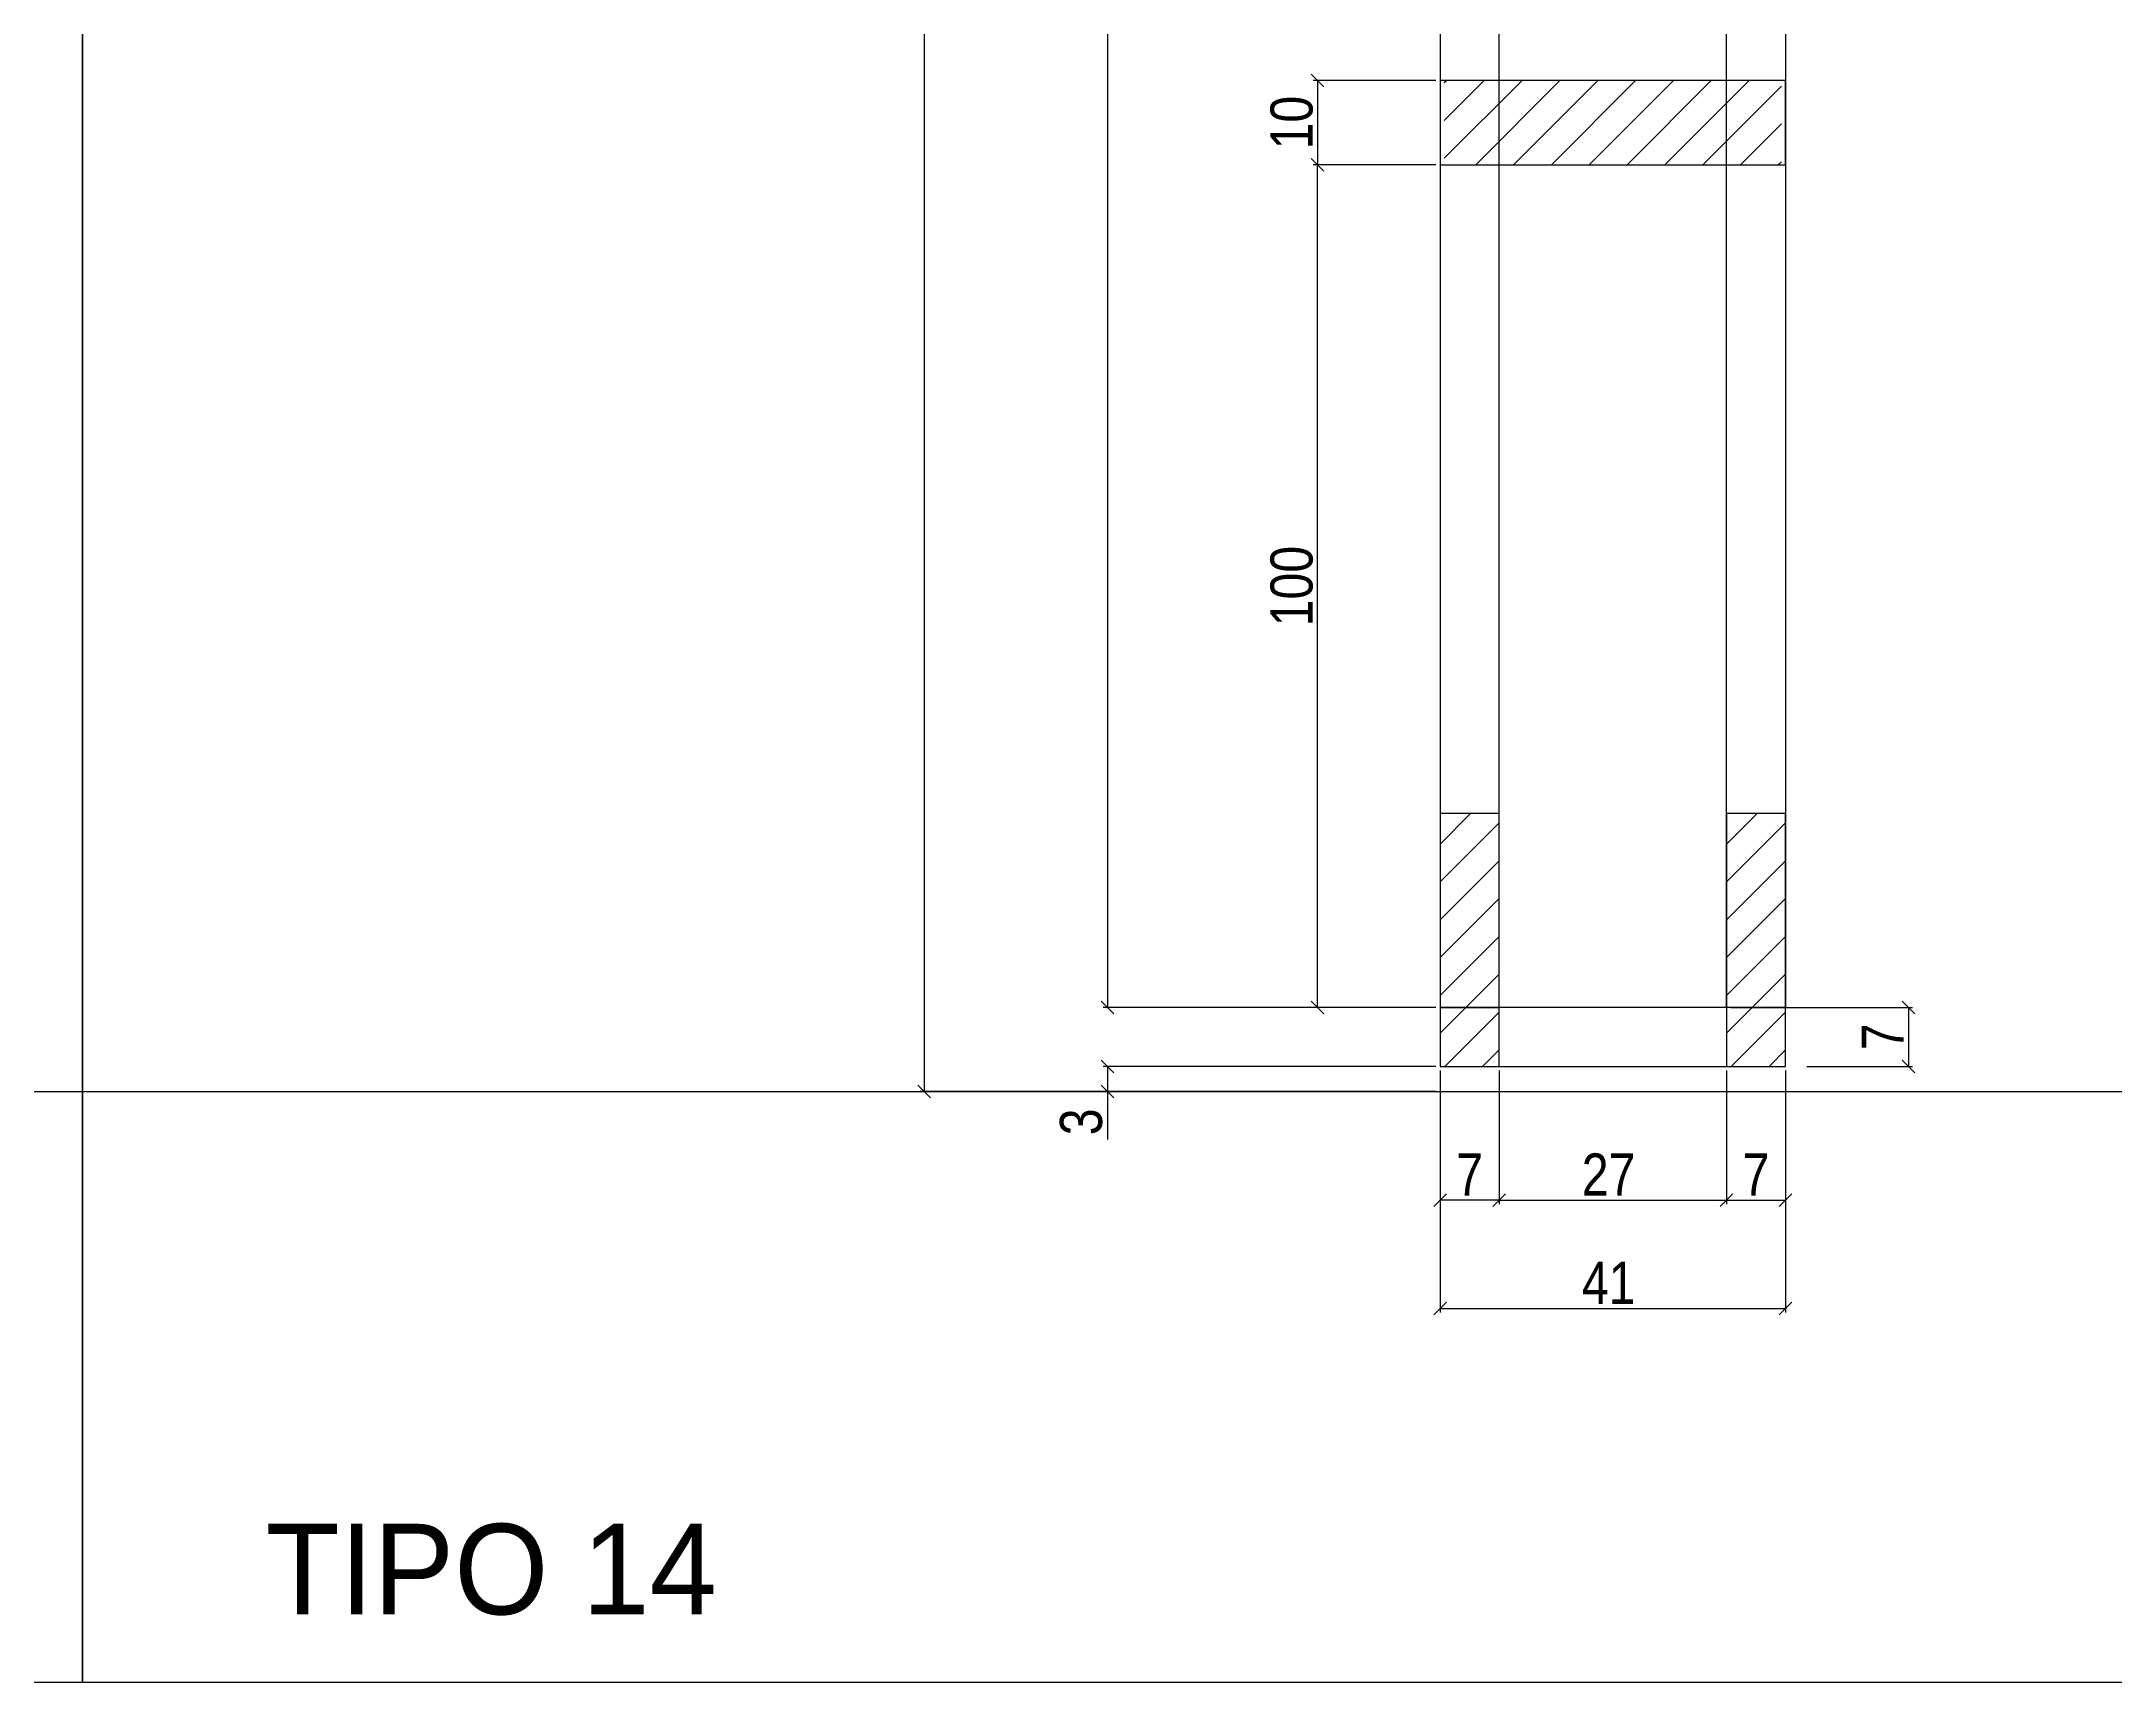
# Model space of a CAD drawing. Header units: millimetres. Extents: x 3247 to 10920, y 704 to 3817.
# Drawn here: x 4735.5 to 5227.6, y 1472.1 to 1861.6 of the extents above; entities that cross this region are included whole.
import ezdxf

# ---------------------------------------------------------------- set-up
doc = ezdxf.new("R2010")
doc.units = ezdxf.units.MM
for name, color, linetype in [('1', 1, 'Continuous'), ('COTA', 241, 'Continuous'), ('Painéis', 200, 'Continuous'), ('SARR_7x7', 40, 'Continuous'), ('VIGAS', 3, 'Continuous')]:
    doc.layers.add(name, color=color, linetype=linetype)
doc.styles.add('COTA TECNICA 2X', font='techl___.ttf', dxfattribs={"height": 10})
doc.styles.add('ROMAS860', font='ROMAS860.SHX', dxfattribs={"height": 8.5})
doc.dimstyles.new('SECAO', dxfattribs={"dimscale": 0.333333, "dimtxt": 5, "dimasz": 9, "dimexe": 3, "dimexo": 3, "dimgap": 3, "dimtad": 1, "dimdec": 1, "dimlfac": 0.5, "dimzin": 12, "dimdsep": 46, "dimtxsty": 'COTA TECNICA 2X', "dimblk1": 'OBLIQUE', "dimblk2": 'OBLIQUE', "dimsah": 1, "dimcen": 0.9, "dimclrd": 4, "dimclre": 4, "dimclrt": 240, "dimadec": 1, "dimazin": 3, "dimtfac": 1, "dimtdec": 1, "dimtmove": 0, "dimatfit": 3, "dimfxl": 1, "dimtolj": 1, "dimtzin": 12, "dimarcsym": 0})

# ---------------------------------------------------------------- blocks, each defined once
blk = doc.blocks.new('_Oblique')
at = {"layer": '1', "color": 0, "lineweight": -2}
blk.add_line((-0.5, -0.5), (0.5, 0.5), dxfattribs=at)
blk = doc.blocks.new('*D320')
at = {"layer": 'COTA', "color": 4, "lineweight": -2, "transparency": 16777216}
for p, q in [((5066.51, 2166.46), (4987.55, 2166.46)), ((4988.55, 2166.46), (4988.55, 1632.37)), ((5066.51, 1632.37), (4987.55, 1632.37))]:
    blk.add_line(p, q, dxfattribs=at)
at = {"layer": 'Defpoints', "color": 0, "transparency": 16777216}
for p in [(5067.51, 2166.46), (4988.55, 1632.37), (5067.51, 1632.37)]:
    blk.add_point(p, dxfattribs=at)
at = {"layer": 'COTA', "color": 4, "lineweight": -2, "transparency": 16777216, "xscale": 3, "yscale": 3, "zscale": 3}
for p, rotation in [((4988.55, 2166.46), 90), ((4988.55, 1632.37), 270)]:
    blk.add_blockref('_Oblique', p, dxfattribs=dict(at, rotation=rotation))
at = {"layer": 'COTA', "color": 240, "transparency": 16777216, "insert": (4982.45, 1899.41), "char_height": 10, "attachment_point": 5, "rotation": 90, "style": 'COTA TECNICA 2X'}
blk.add_mtext('\\A1;267', dxfattribs=at)
blk = doc.blocks.new('*D321')
at = {"layer": 'COTA', "color": 4, "lineweight": -2, "transparency": 16777216}
for p, q in [((5067.51, 1617.37), (5067.51, 1559.91)), ((5149.51, 1617.37), (5149.51, 1559.91)), ((5067.51, 1560.91), (5149.51, 1560.91))]:
    blk.add_line(p, q, dxfattribs=at)
at = {"layer": 'Defpoints', "color": 0, "transparency": 16777216}
for p in [(5067.51, 1618.37), (5149.51, 1618.37), (5149.51, 1560.91)]:
    blk.add_point(p, dxfattribs=at)
at = {"layer": 'COTA', "color": 4, "lineweight": -2, "transparency": 16777216, "xscale": 3, "yscale": 3, "zscale": 3, "rotation": 180}
blk.add_blockref('_Oblique', (5067.51, 1560.91), dxfattribs=at)
at = {"layer": 'COTA', "color": 4, "lineweight": -2, "transparency": 16777216, "xscale": 3, "yscale": 3, "zscale": 3}
blk.add_blockref('_Oblique', (5149.51, 1560.91), dxfattribs=at)
at = {"layer": 'COTA', "color": 240, "transparency": 16777216, "insert": (5107.51, 1566.98), "char_height": 10, "attachment_point": 5, "style": 'COTA TECNICA 2X'}
blk.add_mtext('\\A1;41', dxfattribs=at)
blk = doc.blocks.new('*D322')
at = {"layer": 'COTA', "color": 4, "lineweight": -2, "transparency": 16777216}
for p, q in [((5081.51, 1617.37), (5081.51, 1585.63)), ((5135.51, 1617.37), (5135.51, 1585.63)), ((5081.51, 1586.63), (5135.51, 1586.63))]:
    blk.add_line(p, q, dxfattribs=at)
at = {"layer": 'Defpoints', "color": 0, "transparency": 16777216}
for p in [(5081.51, 1618.37), (5135.51, 1618.37), (5135.51, 1586.63)]:
    blk.add_point(p, dxfattribs=at)
at = {"layer": 'COTA', "color": 4, "lineweight": -2, "transparency": 16777216, "xscale": 3, "yscale": 3, "zscale": 3, "rotation": 180}
blk.add_blockref('_Oblique', (5081.51, 1586.63), dxfattribs=at)
at = {"layer": 'COTA', "color": 4, "lineweight": -2, "transparency": 16777216, "xscale": 3, "yscale": 3, "zscale": 3}
blk.add_blockref('_Oblique', (5135.51, 1586.63), dxfattribs=at)
at = {"layer": 'COTA', "color": 240, "transparency": 16777216, "insert": (5107.51, 1592.7), "char_height": 10, "attachment_point": 5, "style": 'COTA TECNICA 2X'}
blk.add_mtext('\\A1;27', dxfattribs=at)
blk = doc.blocks.new('*D323')
at = {"layer": 'COTA', "color": 4, "lineweight": -2, "transparency": 16777216}
blk.add_line((5135.51, 1586.63), (5149.51, 1586.63), dxfattribs=at)
at = {"layer": 'Defpoints', "color": 0, "transparency": 16777216}
for p in [(5135.51, 1586.63), (5149.51, 1586.63), (5149.51, 1586.63)]:
    blk.add_point(p, dxfattribs=at)
at = {"layer": 'COTA', "color": 4, "lineweight": -2, "transparency": 16777216, "xscale": 3, "yscale": 3, "zscale": 3, "rotation": 180}
blk.add_blockref('_Oblique', (5135.51, 1586.63), dxfattribs=at)
at = {"layer": 'COTA', "color": 4, "lineweight": -2, "transparency": 16777216, "xscale": 3, "yscale": 3, "zscale": 3}
blk.add_blockref('_Oblique', (5149.51, 1586.63), dxfattribs=at)
at = {"layer": 'COTA', "color": 240, "transparency": 16777216, "insert": (5142.51, 1592.7), "char_height": 10, "attachment_point": 5, "style": 'COTA TECNICA 2X'}
blk.add_mtext('\\A1;7', dxfattribs=at)
blk = doc.blocks.new('*D324')
at = {"layer": 'COTA', "color": 4, "lineweight": -2, "transparency": 16777216}
blk.add_line((5081.51, 1586.63), (5067.51, 1586.63), dxfattribs=at)
at = {"layer": 'Defpoints', "color": 0, "transparency": 16777216}
for p in [(5067.51, 1586.63), (5067.51, 1586.63), (5081.51, 1586.63)]:
    blk.add_point(p, dxfattribs=at)
at = {"layer": 'COTA', "color": 4, "lineweight": -2, "transparency": 16777216, "xscale": 3, "yscale": 3, "zscale": 3, "rotation": 180}
blk.add_blockref('_Oblique', (5067.51, 1586.63), dxfattribs=at)
at = {"layer": 'COTA', "color": 4, "lineweight": -2, "transparency": 16777216, "xscale": 3, "yscale": 3, "zscale": 3}
blk.add_blockref('_Oblique', (5081.51, 1586.63), dxfattribs=at)
at = {"layer": 'COTA', "color": 240, "transparency": 16777216, "insert": (5074.51, 1592.7), "char_height": 10, "attachment_point": 5, "style": 'COTA TECNICA 2X'}
blk.add_mtext('\\A1;7', dxfattribs=at)
blk = doc.blocks.new('*D325')
at = {"layer": 'COTA', "color": 4, "lineweight": -2, "transparency": 16777216}
for p, q in [((5066.51, 1852.38), (5037.41, 1852.38)), ((5038.41, 1852.38), (5038.41, 1832.38)), ((5066.51, 1832.38), (5037.41, 1832.38))]:
    blk.add_line(p, q, dxfattribs=at)
at = {"layer": 'Defpoints', "color": 0, "transparency": 16777216}
for p in [(5067.51, 1852.38), (5038.41, 1832.38), (5067.51, 1832.38)]:
    blk.add_point(p, dxfattribs=at)
at = {"layer": 'COTA', "color": 4, "lineweight": -2, "transparency": 16777216, "xscale": 3, "yscale": 3, "zscale": 3}
for p, rotation in [((5038.41, 1852.38), 90), ((5038.41, 1832.38), 270)]:
    blk.add_blockref('_Oblique', p, dxfattribs=dict(at, rotation=rotation))
at = {"layer": 'COTA', "color": 240, "transparency": 16777216, "insert": (5032.31, 1842.38), "char_height": 10, "attachment_point": 5, "rotation": 90, "style": 'COTA TECNICA 2X'}
blk.add_mtext('\\A1;10', dxfattribs=at)
blk = doc.blocks.new('*D327')
at = {"layer": 'COTA', "color": 4, "lineweight": -2, "transparency": 16777216}
for p, q in [((5080.51, 2172.46), (4944.05, 2172.46)), ((4945.05, 2172.46), (4945.05, 1612.37)), ((5066.51, 1612.37), (4944.05, 1612.37))]:
    blk.add_line(p, q, dxfattribs=at)
at = {"layer": 'Defpoints', "color": 0, "transparency": 16777216}
for p in [(5081.51, 2172.46), (4945.05, 1612.37), (5067.51, 1612.37)]:
    blk.add_point(p, dxfattribs=at)
at = {"layer": 'COTA', "color": 4, "lineweight": -2, "transparency": 16777216, "xscale": 3, "yscale": 3, "zscale": 3}
for p, rotation in [((4945.05, 2172.46), 90), ((4945.05, 1612.37), 270)]:
    blk.add_blockref('_Oblique', p, dxfattribs=dict(at, rotation=rotation))
at = {"layer": 'COTA', "color": 240, "transparency": 16777216, "insert": (4938.92, 1892.41), "char_height": 10, "attachment_point": 5, "rotation": 90, "style": 'COTA TECNICA 2X'}
blk.add_mtext('\\A1;280', dxfattribs=at)
blk = doc.blocks.new('*D328')
at = {"layer": 'COTA', "color": 4, "lineweight": -2, "transparency": 16777216}
for p, q in [((5066.51, 1618.37), (4987.55, 1618.37)), ((4988.55, 1618.37), (4988.55, 1612.37)), ((5066.51, 1612.37), (4987.55, 1612.37)), ((4988.55, 1612.37), (4988.55, 1601.04))]:
    blk.add_line(p, q, dxfattribs=at)
at = {"layer": 'Defpoints', "color": 0, "transparency": 16777216}
for p in [(5067.51, 1618.37), (4988.55, 1612.37), (5067.51, 1612.37)]:
    blk.add_point(p, dxfattribs=at)
at = {"layer": 'COTA', "color": 4, "lineweight": -2, "transparency": 16777216, "xscale": 3, "yscale": 3, "zscale": 3}
for p, rotation in [((4988.55, 1618.37), 90), ((4988.55, 1612.37), 270)]:
    blk.add_blockref('_Oblique', p, dxfattribs=dict(at, rotation=rotation))
at = {"layer": 'COTA', "color": 240, "transparency": 16777216, "insert": (4982.33, 1605.2), "char_height": 10, "attachment_point": 5, "rotation": 90, "style": 'COTA TECNICA 2X'}
blk.add_mtext('\\A1;3', dxfattribs=at)
blk = doc.blocks.new('*D331')
at = {"layer": 'COTA', "color": 4, "lineweight": -2, "transparency": 16777216}
for p, q in [((5066.51, 1832.38), (5037.41, 1832.38)), ((5038.41, 1632.37), (5038.41, 1832.38)), ((5065.51, 1632.37), (5037.41, 1632.37))]:
    blk.add_line(p, q, dxfattribs=at)
at = {"layer": 'Defpoints', "color": 0, "transparency": 16777216}
for p in [(5038.41, 1832.38), (5067.51, 1832.38), (5066.51, 1632.37)]:
    blk.add_point(p, dxfattribs=at)
at = {"layer": 'COTA', "color": 4, "lineweight": -2, "transparency": 16777216, "xscale": 3, "yscale": 3, "zscale": 3}
for p, rotation in [((5038.41, 1832.38), 90), ((5038.41, 1632.37), 270)]:
    blk.add_blockref('_Oblique', p, dxfattribs=dict(at, rotation=rotation))
at = {"layer": 'COTA', "color": 240, "transparency": 16777216, "insert": (5032.31, 1732.37), "char_height": 10, "attachment_point": 5, "rotation": 90, "style": 'COTA TECNICA 2X'}
blk.add_mtext('\\A1;100', dxfattribs=at)
blk = doc.blocks.new('*D332')
at = {"layer": 'COTA', "color": 4, "lineweight": -2, "transparency": 16777216}
for p, q in [((5136.51, 1632.37), (5179.66, 1632.37)), ((5178.66, 1632.37), (5178.66, 1618.37)), ((5154.57, 1618.37), (5179.66, 1618.37))]:
    blk.add_line(p, q, dxfattribs=at)
at = {"layer": 'Defpoints', "color": 0, "transparency": 16777216}
for p in [(5135.51, 1632.37), (5153.57, 1618.37), (5178.66, 1618.37)]:
    blk.add_point(p, dxfattribs=at)
at = {"layer": 'COTA', "color": 4, "lineweight": -2, "transparency": 16777216, "xscale": 3, "yscale": 3, "zscale": 3}
for p, rotation in [((5178.66, 1632.37), 90), ((5178.66, 1618.37), 270)]:
    blk.add_blockref('_Oblique', p, dxfattribs=dict(at, rotation=rotation))
at = {"layer": 'COTA', "color": 240, "transparency": 16777216, "insert": (5172.58, 1625.37), "char_height": 10, "attachment_point": 5, "rotation": 90, "style": 'COTA TECNICA 2X'}
blk.add_mtext('\\A1;7', dxfattribs=at)

msp = doc.modelspace()

# ---------------------------------------------------------------- hatches: boundary and pattern name
at = {"layer": 'COTA'}
h = msp.add_hatch(dxfattribs=at)
h.set_pattern_fill('ANSI31', color=256, scale=2, style=0)
h.set_pattern_definition([(45, (-21060.0935, -195440.409), (-4.49012806, 4.49012806), [])])
h.paths.add_polyline_path([(5148.51, 1852.38), (5068.51, 1852.38), (5068.51, 1832.38), (5148.51, 1832.38)])
h = msp.add_hatch(dxfattribs=at)
h.set_pattern_fill('ANSI31', color=256, scale=2, style=0)
h.set_pattern_definition([(45, (-14776.708, -4190.824), (-4.490128, 4.490128), [])])
h.paths.add_polyline_path([(5067.51, 1618.37), (5081.51, 1618.37), (5081.51, 1678.37), (5067.51, 1678.37)])
h = msp.add_hatch(dxfattribs=at)
h.set_pattern_fill('ANSI31', color=256, scale=2, style=0)
h.set_pattern_definition([(45, (-14708.708, -4190.824), (-4.490128, 4.490128), [])])
h.paths.add_polyline_path([(5135.51, 1618.37), (5149.51, 1618.37), (5149.51, 1678.37), (5135.51, 1678.37)])

# ---------------------------------------------------------------- linework, layer by layer
at = {"linetype": 'Continuous'}
msp.add_lwpolyline([(5089.51, 1618.37), (5149.51, 1618.37), (5149.51, 1632.37), (5067.51, 1632.37), (5067.51, 1618.37), (5089.51, 1618.37)], dxfattribs=at)
at = {"layer": 'COTA', "color": 1}
msp.add_line((3246.75, 1612.37), (6743.22, 1612.37), dxfattribs=at)
at = {"layer": 'Painéis'}
msp.add_lwpolyline([(5067.51, 1832.38), (5149.51, 1832.38), (5149.51, 1852.38), (5067.51, 1852.38), (5067.51, 1832.38)], dxfattribs=at)
for points in [[(5067.51, 1618.37), (5081.51, 1618.37), (5081.51, 1678.37), (5067.51, 1678.37)], [(5135.51, 1618.37), (5149.51, 1618.37), (5149.51, 1678.37), (5135.51, 1678.37)]]:
    msp.add_lwpolyline(points, close=True, dxfattribs=at)
at = {"layer": 'SARR_7x7', "linetype": 'Continuous'}
for points in [[(5067.51, 1632.37), (5081.51, 1632.37), (5081.51, 2166.46), (5067.51, 2166.46)], [(5149.51, 1632.37), (5135.51, 1632.37), (5135.51, 2166.46), (5149.51, 2166.46)]]:
    msp.add_lwpolyline(points, close=True, dxfattribs=at)
at = {"layer": 'VIGAS'}
for points in [[(4745.24, 1472.11), (4245.74, 1472.11), (4245.74, 2240.54), (4745.24, 2240.54)], [(5244.73, 1472.11), (4745.24, 1472.11), (4745.24, 2240.54), (5244.73, 2240.54)]]:
    msp.add_lwpolyline(points, close=True, dxfattribs=at)

# ---------------------------------------------------------------- texts
at = {"layer": 'COTA', "color": 7, "style": 'ROMAS860'}
msp.add_text('TIPO 14', height=21.505, dxfattribs=at).set_placement((4788.75, 1488.28))

# ---------------------------------------------------------------- dimensions: what is measured, and where the dimension line sits
at = {"layer": 'COTA', "color": 3}
for base, p1, p2, picture, middle in [((4945.05, 1612.37), (5081.51, 2172.46), (5067.51, 1612.37), '*D327', (4938.92, 1892.41)), ((4988.55, 1632.37), (5067.51, 2166.46), (5067.51, 1632.37), '*D320', (4982.45, 1899.41)), ((5038.41, 1832.38), (5067.51, 1852.38), (5067.51, 1832.38), '*D325', (5032.31, 1842.38)), ((5038.41, 1832.38), (5066.51, 1632.37), (5067.51, 1832.38), '*D331', (5032.31, 1732.37)), ((5178.66, 1618.37), (5135.51, 1632.37), (5153.57, 1618.37), '*D332', (5172.58, 1625.37)), ((4988.55, 1612.37), (5067.51, 1618.37), (5067.51, 1612.37), '*D328', (4982.33, 1605.2))]:
    dim = msp.add_linear_dim(base=base, p1=p1, p2=p2, angle=90, dimstyle='SECAO', dxfattribs=at)
    dim.commit()
    dim.dimension.update_dxf_attribs({"geometry": picture, "text_midpoint": middle})
for base, p1, p2, picture, middle in [((5149.51, 1560.91), (5067.51, 1618.37), (5149.51, 1618.37), '*D321', (5107.51, 1560.91)), ((5135.51, 1586.63), (5081.51, 1618.37), (5135.51, 1618.37), '*D322', (5107.51, 1586.63)), ((5149.51, 1586.63), (5135.51, 1586.63), (5149.51, 1586.63), '*D323', (5142.51, 1586.63))]:
    dim = msp.add_linear_dim(base=base, p1=p1, p2=p2, dimstyle='SECAO', dxfattribs=at)
    dim.commit()
    dim.dimension.update_dxf_attribs({"geometry": picture, "text_midpoint": middle, "dimtype": 160})
dim = msp.add_linear_dim(base=(5067.51, 1586.63), p1=(5081.51, 1586.63), p2=(5067.51, 1586.63), dimstyle='SECAO', dxfattribs=at)
dim.commit()
dim.dimension.update_dxf_attribs({"geometry": '*D324', "text_midpoint": (5074.51, 1592.7)})

doc.saveas('drawing.dxf')
